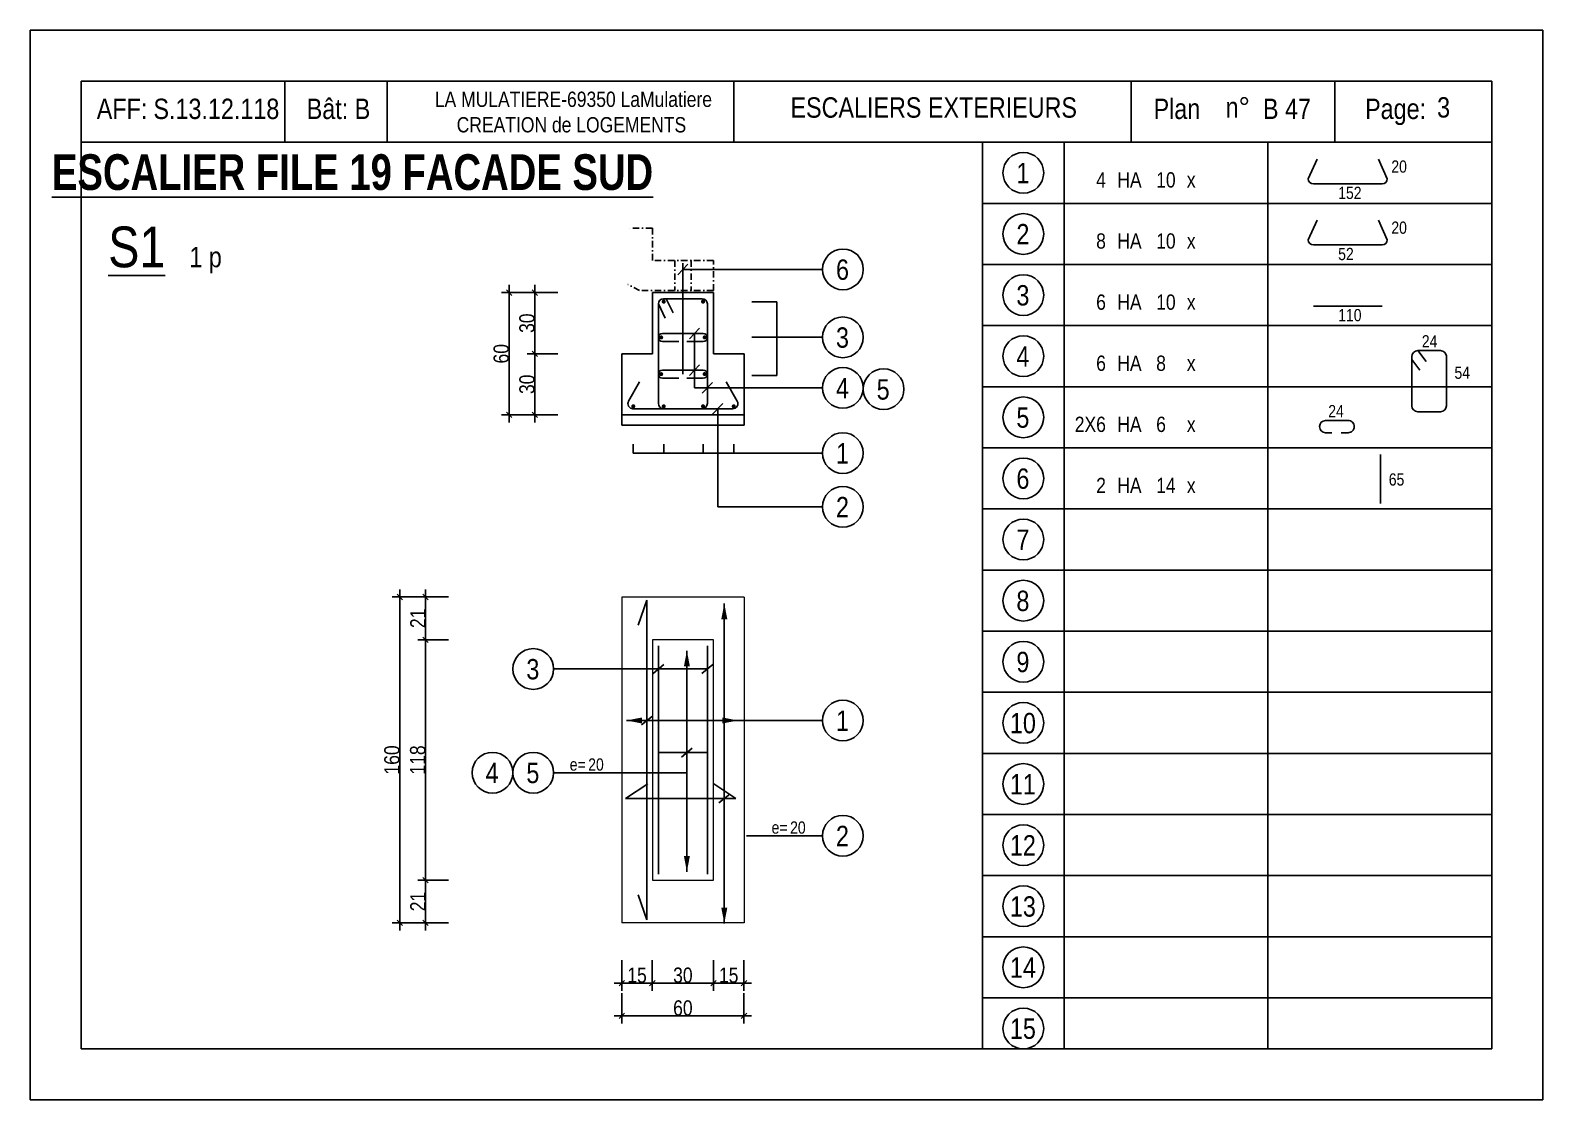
# Model space of a CAD drawing. Header units: millimetres. Extents: x -15218 to -6428, y -10609 to -9124.
# Drawn here: x -9545 to -8060, y -10174 to -9124 of the extents above; entities that cross this region are included whole.
import ezdxf
from ezdxf.enums import TextEntityAlignment as Align

# ---------------------------------------------------------------- set-up
doc = ezdxf.new("R2010")
doc.units = ezdxf.units.MM
doc.linetypes.add('TIRETPT2', pattern=[12.7, 6.35, -3.175, 0, -3.175])
for name, color, linetype in [('01_cote_gen', 4, 'Continuous'), ('01_fenetres', 171, 'Continuous'), ('01_linteaux', 3, 'Continuous'), ('01_murs_coup', 5, 'Continuous'), ('01_sem', 42, 'Continuous'), ('01_texte', 230, 'Continuous'), ('AA_COTES', 2, 'Continuous')]:
    doc.layers.add(name, color=color, linetype=linetype)
doc.styles.add('impact', font='impact.ttf')
doc.styles.add('STYLE2', font='ARIALN.TTF')
doc.dimstyles.new('JB25', dxfattribs={"dimscale": 0.1, "dimtxt": 150, "dimasz": 15, "dimexe": 0.1, "dimexo": 0.1, "dimgap": 0.09, "dimtad": 1, "dimdec": 1, "dimlfac": 0.5, "dimdsep": 46, "dimtxsty": 'STYLE2', "dimblk1": 'BOND_G', "dimblk2": 'BOND_D', "dimsah": 1, "dimcen": 1.5, "dimdle": 0.01, "dimse1": 1, "dimse2": 1, "dimclrd": 4, "dimclre": 2, "dimclrt": 6, "dimazin": 2, "dimtfac": 2.333333, "dimtdec": 1, "dimtix": 1, "dimtmove": 2, "dimatfit": 3, "dimldrblk": 'BOND_G', "dimfxl": 1, "dimtolj": 1, "dimtzin": 0, "dimarcsym": 0})

# ---------------------------------------------------------------- blocks, each defined once
blk = doc.blocks.new('BOND_G')
at = {"layer": 'AA_COTES', "color": 0}
for p, q in [((0, -5), (0, 15)), ((5, 0), (-5, 0)), ((1.77, 1.77), (-1.77, -1.77))]:
    blk.add_line(p, q, dxfattribs=at)
blk = doc.blocks.new('BOND_D')
at = {"layer": 'AA_COTES', "color": 0}
for p, q in [((5, 0), (-5, 0)), ((-1.77, -1.77), (1.77, 1.77)), ((0, 5), (0, -15))]:
    blk.add_line(p, q, dxfattribs=at)
blk = doc.blocks.new('*D1115')
at = {"layer": '01_cote_gen', "color": 4, "linetype": 'Continuous', "lineweight": -2, "transparency": 16777216}
blk.add_line((-9182.2, -9999.2), (-9182.2, -9682.2), dxfattribs=at)
at = {"layer": 'DEFPOINTS', "color": 0, "linetype": 'Continuous', "transparency": 16777216}
for p in [(-9182.2, -9680.7), (-9129.7, -9680.7), (-9129.7, -10000.7)]:
    blk.add_point(p, dxfattribs=at)
at = {"layer": '01_cote_gen', "color": 4, "linetype": 'Continuous', "lineweight": -2, "transparency": 16777216, "xscale": 1.5, "yscale": 1.5, "zscale": 1.5}
for name, p, rotation in [('BOND_D', (-9182.2, -9680.7), 90), ('BOND_G', (-9182.2, -10000.7), 270)]:
    blk.add_blockref(name, p, dxfattribs=dict(at, rotation=rotation))
at = {"layer": '01_cote_gen', "color": 6, "linetype": 'Continuous', "lineweight": 0, "transparency": 16777216, "insert": (-9189.8, -9840.7), "char_height": 15, "attachment_point": 5, "rotation": 90, "style": 'STYLE2'}
blk.add_mtext('\\A1;160', dxfattribs=at)
blk = doc.blocks.new('*D1116')
at = {"layer": '01_cote_gen', "color": 4, "linetype": 'Continuous', "lineweight": -2, "transparency": 16777216}
blk.add_line((-8845.7, -10092), (-8962.7, -10092), dxfattribs=at)
at = {"layer": 'DEFPOINTS', "color": 0, "linetype": 'Continuous', "transparency": 16777216}
for p in [(-8964.2, -9982), (-8844.2, -9982), (-8964.2, -10092)]:
    blk.add_point(p, dxfattribs=at)
at = {"layer": '01_cote_gen', "color": 4, "linetype": 'Continuous', "lineweight": -2, "transparency": 16777216, "xscale": 1.5, "yscale": 1.5, "zscale": 1.5, "rotation": 180}
blk.add_blockref('BOND_D', (-8964.2, -10092), dxfattribs=at)
at = {"layer": '01_cote_gen', "color": 4, "linetype": 'Continuous', "lineweight": -2, "transparency": 16777216, "xscale": 1.5, "yscale": 1.5, "zscale": 1.5}
blk.add_blockref('BOND_G', (-8844.2, -10092), dxfattribs=at)
at = {"layer": '01_cote_gen', "color": 6, "linetype": 'Continuous', "lineweight": 0, "transparency": 16777216, "insert": (-8904.2, -10084.3), "char_height": 15, "attachment_point": 5, "style": 'STYLE2'}
blk.add_mtext('\\A1;60', dxfattribs=at)
blk = doc.blocks.new('*D1117')
at = {"layer": '01_cote_gen', "color": 4, "linetype": 'Continuous', "lineweight": -2, "transparency": 16777216}
blk.add_line((-8845.7, -10059.8), (-8872.7, -10059.8), dxfattribs=at)
at = {"layer": 'DEFPOINTS', "color": 0, "linetype": 'Continuous', "transparency": 16777216}
for p in [(-8874.2, -9958.7), (-8844.2, -9958.7), (-8874.2, -10059.8)]:
    blk.add_point(p, dxfattribs=at)
at = {"layer": '01_cote_gen', "color": 4, "linetype": 'Continuous', "lineweight": -2, "transparency": 16777216, "xscale": 1.5, "yscale": 1.5, "zscale": 1.5, "rotation": 180}
blk.add_blockref('BOND_D', (-8874.2, -10059.8), dxfattribs=at)
at = {"layer": '01_cote_gen', "color": 4, "linetype": 'Continuous', "lineweight": -2, "transparency": 16777216, "xscale": 1.5, "yscale": 1.5, "zscale": 1.5}
blk.add_blockref('BOND_G', (-8844.2, -10059.8), dxfattribs=at)
at = {"layer": '01_cote_gen', "color": 6, "linetype": 'Continuous', "lineweight": 0, "transparency": 16777216, "insert": (-8859.2, -10052.1), "char_height": 15, "attachment_point": 5, "style": 'STYLE2'}
blk.add_mtext('\\A1;15', dxfattribs=at)
blk = doc.blocks.new('*D1118')
at = {"layer": '01_cote_gen', "color": 4, "linetype": 'Continuous', "lineweight": -2, "transparency": 16777216}
blk.add_line((-8875.7, -10059.8), (-8932.7, -10059.8), dxfattribs=at)
at = {"layer": 'DEFPOINTS', "color": 0, "linetype": 'Continuous', "transparency": 16777216}
for p in [(-8934.2, -9958.7), (-8874.2, -9958.7), (-8934.2, -10059.8)]:
    blk.add_point(p, dxfattribs=at)
at = {"layer": '01_cote_gen', "color": 4, "linetype": 'Continuous', "lineweight": -2, "transparency": 16777216, "xscale": 1.5, "yscale": 1.5, "zscale": 1.5, "rotation": 180}
blk.add_blockref('BOND_D', (-8934.2, -10059.8), dxfattribs=at)
at = {"layer": '01_cote_gen', "color": 4, "linetype": 'Continuous', "lineweight": -2, "transparency": 16777216, "xscale": 1.5, "yscale": 1.5, "zscale": 1.5}
blk.add_blockref('BOND_G', (-8874.2, -10059.8), dxfattribs=at)
at = {"layer": '01_cote_gen', "color": 6, "linetype": 'Continuous', "lineweight": 0, "transparency": 16777216, "insert": (-8904.2, -10052.1), "char_height": 15, "attachment_point": 5, "style": 'STYLE2'}
blk.add_mtext('\\A1;30', dxfattribs=at)
blk = doc.blocks.new('*D1119')
at = {"layer": '01_cote_gen', "color": 4, "linetype": 'Continuous', "lineweight": -2, "transparency": 16777216}
blk.add_line((-8935.7, -10059.8), (-8962.7, -10059.8), dxfattribs=at)
at = {"layer": 'DEFPOINTS', "color": 0, "linetype": 'Continuous', "transparency": 16777216}
for p in [(-8964.2, -9947.8), (-8934.2, -9958.7), (-8964.2, -10059.8)]:
    blk.add_point(p, dxfattribs=at)
at = {"layer": '01_cote_gen', "color": 4, "linetype": 'Continuous', "lineweight": -2, "transparency": 16777216, "xscale": 1.5, "yscale": 1.5, "zscale": 1.5, "rotation": 180}
blk.add_blockref('BOND_D', (-8964.2, -10059.8), dxfattribs=at)
at = {"layer": '01_cote_gen', "color": 4, "linetype": 'Continuous', "lineweight": -2, "transparency": 16777216, "xscale": 1.5, "yscale": 1.5, "zscale": 1.5}
blk.add_blockref('BOND_G', (-8934.2, -10059.8), dxfattribs=at)
at = {"layer": '01_cote_gen', "color": 6, "linetype": 'Continuous', "lineweight": 0, "transparency": 16777216, "insert": (-8949.2, -10052.1), "char_height": 15, "attachment_point": 5, "style": 'STYLE2'}
blk.add_mtext('\\A1;15', dxfattribs=at)
blk = doc.blocks.new('*D1120')
at = {"layer": '01_cote_gen', "color": 4, "linetype": 'Continuous', "lineweight": -2, "transparency": 16777216}
blk.add_line((-9156.9, -9999.2), (-9156.9, -9960.2), dxfattribs=at)
at = {"layer": 'DEFPOINTS', "color": 0, "linetype": 'Continuous', "transparency": 16777216}
for p in [(-9156.9, -9958.7), (-8866.8, -9958.7), (-8926.8, -10000.7)]:
    blk.add_point(p, dxfattribs=at)
at = {"layer": '01_cote_gen', "color": 4, "linetype": 'Continuous', "lineweight": -2, "transparency": 16777216, "xscale": 1.5, "yscale": 1.5, "zscale": 1.5}
for name, p, rotation in [('BOND_D', (-9156.9, -9958.7), 90), ('BOND_G', (-9156.9, -10000.7), 270)]:
    blk.add_blockref(name, p, dxfattribs=dict(at, rotation=rotation))
at = {"layer": '01_cote_gen', "color": 6, "linetype": 'Continuous', "lineweight": 0, "transparency": 16777216, "insert": (-9164.4, -9979.7), "char_height": 15, "attachment_point": 5, "rotation": 90, "style": 'STYLE2'}
blk.add_mtext('\\A1;21', dxfattribs=at)
blk = doc.blocks.new('*D1121')
at = {"layer": '01_cote_gen', "color": 4, "linetype": 'Continuous', "lineweight": -2, "transparency": 16777216}
blk.add_line((-9156.9, -9957.2), (-9156.9, -9724.2), dxfattribs=at)
at = {"layer": 'DEFPOINTS', "color": 0, "linetype": 'Continuous', "transparency": 16777216}
for p in [(-9156.9, -9722.7), (-8866.8, -9722.7), (-9134.4, -9958.7)]:
    blk.add_point(p, dxfattribs=at)
at = {"layer": '01_cote_gen', "color": 4, "linetype": 'Continuous', "lineweight": -2, "transparency": 16777216, "xscale": 1.5, "yscale": 1.5, "zscale": 1.5}
for name, p, rotation in [('BOND_D', (-9156.9, -9722.7), 90), ('BOND_G', (-9156.9, -9958.7), 270)]:
    blk.add_blockref(name, p, dxfattribs=dict(at, rotation=rotation))
at = {"layer": '01_cote_gen', "color": 6, "linetype": 'Continuous', "lineweight": 0, "transparency": 16777216, "insert": (-9164.5, -9840.7), "char_height": 15, "attachment_point": 5, "rotation": 90, "style": 'STYLE2'}
blk.add_mtext('\\A1;118', dxfattribs=at)
blk = doc.blocks.new('*D1122')
at = {"layer": '01_cote_gen', "color": 4, "linetype": 'Continuous', "lineweight": -2, "transparency": 16777216}
blk.add_line((-9156.9, -9721.2), (-9156.9, -9682.2), dxfattribs=at)
at = {"layer": 'DEFPOINTS', "color": 0, "linetype": 'Continuous', "transparency": 16777216}
for p in [(-9159.7, -9680.7), (-9156.9, -9680.7), (-9134.4, -9722.7)]:
    blk.add_point(p, dxfattribs=at)
at = {"layer": '01_cote_gen', "color": 4, "linetype": 'Continuous', "lineweight": -2, "transparency": 16777216, "xscale": 1.5, "yscale": 1.5, "zscale": 1.5}
for name, p, rotation in [('BOND_D', (-9156.9, -9680.7), 90), ('BOND_G', (-9156.9, -9722.7), 270)]:
    blk.add_blockref(name, p, dxfattribs=dict(at, rotation=rotation))
at = {"layer": '01_cote_gen', "color": 6, "linetype": 'Continuous', "lineweight": 0, "transparency": 16777216, "insert": (-9164.4, -9701.7), "char_height": 15, "attachment_point": 5, "rotation": 90, "style": 'STYLE2'}
blk.add_mtext('\\A1;21', dxfattribs=at)
blk = doc.blocks.new('*D1123')
at = {"layer": '01_cote_gen', "color": 4, "linetype": 'Continuous', "lineweight": -2, "transparency": 16777216}
blk.add_line((-9049.6, -9500.4), (-9049.6, -9443.4), dxfattribs=at)
at = {"layer": 'DEFPOINTS', "color": 0, "linetype": 'Continuous', "transparency": 16777216}
for p in [(-9049.6, -9441.9), (-8982.3, -9441.9), (-8982.3, -9501.9)]:
    blk.add_point(p, dxfattribs=at)
at = {"layer": '01_cote_gen', "color": 4, "linetype": 'Continuous', "lineweight": -2, "transparency": 16777216, "xscale": 1.5, "yscale": 1.5, "zscale": 1.5}
for name, p, rotation in [('BOND_D', (-9049.6, -9441.9), 90), ('BOND_G', (-9049.6, -9501.9), 270)]:
    blk.add_blockref(name, p, dxfattribs=dict(at, rotation=rotation))
at = {"layer": '01_cote_gen', "color": 6, "linetype": 'Continuous', "lineweight": 0, "transparency": 16777216, "insert": (-9057.2, -9471.9), "char_height": 15, "attachment_point": 5, "rotation": 90, "style": 'STYLE2'}
blk.add_mtext('\\A1;30', dxfattribs=at)
blk = doc.blocks.new('*D1124')
at = {"layer": '01_cote_gen', "color": 4, "linetype": 'Continuous', "lineweight": -2, "transparency": 16777216}
blk.add_line((-9049.6, -9440.4), (-9049.6, -9383.4), dxfattribs=at)
at = {"layer": 'DEFPOINTS', "color": 0, "linetype": 'Continuous', "transparency": 16777216}
for p in [(-9049.6, -9381.9), (-8952.3, -9381.9), (-8952.3, -9441.9)]:
    blk.add_point(p, dxfattribs=at)
at = {"layer": '01_cote_gen', "color": 4, "linetype": 'Continuous', "lineweight": -2, "transparency": 16777216, "xscale": 1.5, "yscale": 1.5, "zscale": 1.5}
for name, p, rotation in [('BOND_D', (-9049.6, -9381.9), 90), ('BOND_G', (-9049.6, -9441.9), 270)]:
    blk.add_blockref(name, p, dxfattribs=dict(at, rotation=rotation))
at = {"layer": '01_cote_gen', "color": 6, "linetype": 'Continuous', "lineweight": 0, "transparency": 16777216, "insert": (-9057.2, -9411.9), "char_height": 15, "attachment_point": 5, "rotation": 90, "style": 'STYLE2'}
blk.add_mtext('\\A1;30', dxfattribs=at)
blk = doc.blocks.new('*D1125')
at = {"layer": '01_cote_gen', "color": 4, "linetype": 'Continuous', "lineweight": -2, "transparency": 16777216}
blk.add_line((-9074.8, -9500.4), (-9074.8, -9383.4), dxfattribs=at)
at = {"layer": 'DEFPOINTS', "color": 0, "linetype": 'Continuous', "transparency": 16777216}
for p in [(-9074.8, -9381.9), (-8949.9, -9381.9), (-8979.9, -9501.9)]:
    blk.add_point(p, dxfattribs=at)
at = {"layer": '01_cote_gen', "color": 4, "linetype": 'Continuous', "lineweight": -2, "transparency": 16777216, "xscale": 1.5, "yscale": 1.5, "zscale": 1.5}
for name, p, rotation in [('BOND_D', (-9074.8, -9381.9), 90), ('BOND_G', (-9074.8, -9501.9), 270)]:
    blk.add_blockref(name, p, dxfattribs=dict(at, rotation=rotation))
at = {"layer": '01_cote_gen', "color": 6, "linetype": 'Continuous', "lineweight": 0, "transparency": 16777216, "insert": (-9082.5, -9441.9), "char_height": 15, "attachment_point": 5, "rotation": 90, "style": 'STYLE2'}
blk.add_mtext('\\A1;60', dxfattribs=at)

msp = doc.modelspace()

# ---------------------------------------------------------------- linework, layer by layer
at = {"layer": '01_fenetres', "ltscale": 30}
for p, q in [((-9494.96, -9174.3), (-9494.96, -10124.3)), ((-9494.96, -9174.3), (-9494.96, -10124.3)), ((-9494.96, -9174.3), (-9494.96, -10124.3)), ((-8109.96, -9174.3), (-9494.96, -9174.3)), ((-9294.96, -9174.3), (-9294.96, -9234.3)), ((-9194.46, -9174.3), (-9194.46, -9234.3)), ((-8854.29, -9174.3), (-8854.29, -9234.3)), ((-8464.09, -9234.3), (-8464.09, -9174.3)), ((-8264.09, -9234.3), (-8264.09, -9174.3)), ((-8109.96, -9174.3), (-8109.96, -10124.3)), ((-8109.96, -9234.3), (-9494.96, -9234.3)), ((-8109.96, -10124.3), (-9494.96, -10124.3))]:
    msp.add_line(p, q, dxfattribs=at)
at = {"layer": '01_linteaux', "linetype": 'Continuous'}
for p, q in [((-8290.19, -9270.08), (-8281.49, -9250.85)), ((-8212.6, -9270.08), (-8221.3, -9250.85)), ((-8285.19, -9275.08), (-8217.6, -9275.08)), ((-8290.19, -9330.08), (-8281.49, -9310.85)), ((-8212.6, -9330.08), (-8221.3, -9310.85)), ((-8285.19, -9335.08), (-8217.6, -9335.08)), ((-8904.17, -9461.9), (-8904.17, -9353.11)), ((-8928.17, -9392.9), (-8928.17, -9490.9)), ((-8928.17, -9392.9), (-8921.43, -9406.82)), ((-8885.17, -9387.9), (-8923.17, -9387.9)), ((-8920.56, -9387.9), (-8913.83, -9401.82)), ((-8880.17, -9392.9), (-8880.17, -9490.9)), ((-8285.19, -9395.08), (-8217.6, -9395.08)), ((-8884.17, -9421.9), (-8924.17, -9421.9)), ((-8908.17, -9429.9), (-8924.17, -9429.9)), ((-8884.17, -9429.9), (-8900.17, -9429.9)), ((-8160.5, -9438.87), (-8182.5, -9438.87)), ((-8182.5, -9438.87), (-8174.51, -9449.59)), ((-8884.17, -9457.9), (-8924.17, -9457.9)), ((-8188.5, -9492.87), (-8188.5, -9444.87)), ((-8188.5, -9447.42), (-8180.51, -9458.15)), ((-8154.5, -9492.87), (-8154.5, -9444.87)), ((-8957.5, -9488.4), (-8946.64, -9469.59)), ((-8908.17, -9465.9), (-8924.17, -9465.9)), ((-8884.17, -9465.9), (-8900.17, -9465.9)), ((-8850.84, -9488.4), (-8861.69, -9469.59)), ((-8953.17, -9495.9), (-8855.17, -9495.9)), ((-8923.17, -9495.9), (-8885.17, -9495.9)), ((-8182.5, -9498.87), (-8160.5, -9498.87)), ((-8251.13, -9507.46), (-8273.13, -9507.46)), ((-8273.13, -9519.46), (-8268.94, -9519.46)), ((-8267.1, -9519.46), (-8269.32, -9519.46)), ((-8251.13, -9519.46), (-8257.73, -9519.46)), ((-8219.19, -9588.92), (-8219.19, -9540.92)), ((-8939.44, -9683.73), (-8948.11, -9708.37)), ((-8939.44, -9683.73), (-8939.44, -9997.73)), ((-8928.17, -9728.73), (-8928.17, -9952.73)), ((-8880.17, -9952.73), (-8880.17, -9728.73)), ((-8928.17, -9833.46), (-8880.17, -9833.46)), ((-8960.37, -9878.52), (-8938.67, -9864.01)), ((-8852.17, -9878.52), (-8873.87, -9864.01)), ((-8960.37, -9878.52), (-8852.17, -9878.52)), ((-8939.44, -9997.73), (-8948.11, -9973.09))]:
    msp.add_line(p, q, dxfattribs=at)
at = {"layer": '01_linteaux', "linetype": 'Continuous', "const_width": 2, "flags": 128}
for points in [[(-8921.99, -9390.73, -1), (-8923.99, -9390.73, -1)], [(-8883.41, -9390.73, -1), (-8885.41, -9390.73, -1)], [(-8926.51, -9425.87, 1), (-8924.51, -9425.87, 1)], [(-8881.82, -9425.87, -1), (-8883.82, -9425.87, -1)], [(-8926.51, -9461.87, 1), (-8924.51, -9461.87, 1)], [(-8881.82, -9461.87, -1), (-8883.82, -9461.87, -1)], [(-8951.87, -9493.53, -1), (-8953.87, -9493.53, -1)], [(-8921.99, -9493.53, -1), (-8923.99, -9493.53, -1)], [(-8883.41, -9493.53, -1), (-8885.41, -9493.53, -1)], [(-8853.29, -9493.53, -1), (-8855.29, -9493.53, -1)]]:
    msp.add_lwpolyline(points, format="xyb", close=True, dxfattribs=at)
at = {"layer": '01_linteaux', "linetype": 'Continuous'}
for centre, radius, start, end in [((-8285.19, -9270.08), 5, 180, 270), ((-8217.6, -9270.08), 5, 270, 0), ((-8285.19, -9330.08), 5, 180, 270), ((-8217.6, -9330.08), 5, 270, 0), ((-8923.17, -9392.9), 5, 90, 180), ((-8885.17, -9392.9), 5, 0, 90), ((-8924.17, -9425.9), 4, 90, 270), ((-8884.17, -9425.9), 4, 270, 90), ((-8182.5, -9444.87), 6, 90.00091, 180), ((-8160.5, -9444.87), 6, 0, 90.00091), ((-8924.17, -9461.9), 4, 90, 270), ((-8884.17, -9461.9), 4, 270, 90), ((-8953.17, -9490.9), 5, 150, 270), ((-8855.17, -9490.9), 5, 270, 30), ((-8923.17, -9490.9), 5, 180, 270), ((-8885.17, -9490.9), 5, 270, 0), ((-8182.5, -9492.87), 6, 180, 270), ((-8160.5, -9492.87), 6, 270, 0), ((-8273.13, -9513.46), 6, 90.00091, 180), ((-8273.13, -9513.46), 6, 180, 269.99909), ((-8251.13, -9513.46), 6, 0, 90.00091), ((-8251.13, -9513.46), 6, 269.99909, 360)]:
    msp.add_arc(centre, radius, start, end, dxfattribs=at)
at = {"layer": '01_murs_coup', "color": 2, "linetype": 'TIRETPT2'}
for p, q in [((-8934.17, -9318.7), (-8958.15, -9318.7)), ((-8934.17, -9350.3), (-8934.17, -9318.7)), ((-8874.17, -9350.3), (-8934.17, -9350.3)), ((-8912.17, -9350.3), (-8912.17, -9379.9)), ((-8896.17, -9350.3), (-8896.17, -9379.9)), ((-8874.17, -9379.9), (-8874.17, -9350.3)), ((-8946.64, -9379.9), (-8958.15, -9373.83)), ((-8874.17, -9379.9), (-8946.64, -9379.9))]:
    msp.add_line(p, q, dxfattribs=at)
at = {"layer": '01_murs_coup'}
for p, q in [((-8874.17, -9381.9), (-8934.17, -9381.9)), ((-8934.17, -9381.9), (-8934.17, -9441.9)), ((-8874.17, -9381.9), (-8874.17, -9441.9)), ((-8964.17, -9441.9), (-8934.17, -9441.9)), ((-8964.17, -9441.9), (-8964.17, -9511.9)), ((-8874.17, -9441.9), (-8844.17, -9441.9)), ((-8844.17, -9441.9), (-8844.17, -9511.9)), ((-8964.17, -9501.9), (-8844.17, -9501.9)), ((-8964.17, -9511.9), (-8844.17, -9511.9))]:
    msp.add_line(p, q, dxfattribs=at)
at = {"layer": '01_sem', "lineweight": 0, "ltscale": 7}
for p, q in [((-8844.17, -9680.73), (-8964.17, -9680.73)), ((-8964.17, -9680.73), (-8964.17, -10000.73)), ((-8844.17, -9680.73), (-8844.17, -10000.73)), ((-8874.17, -9722.73), (-8934.17, -9722.73)), ((-8934.17, -9722.73), (-8934.17, -9958.73)), ((-8874.17, -9958.73), (-8874.17, -9722.73)), ((-8934.17, -9958.73), (-8874.17, -9958.73)), ((-8844.17, -10000.73), (-8964.17, -10000.73))]:
    msp.add_line(p, q, dxfattribs=at)
at = {"layer": '01_texte', "ltscale": 30}
for p, q in [((-9544.96, -9124.3), (-9544.96, -10174.3)), ((-9544.96, -9124.3), (-8059.96, -9124.3)), ((-8059.96, -9124.3), (-8059.96, -10174.3)), ((-8059.96, -9124.3), (-8059.96, -10174.3)), ((-8609.96, -9234.3), (-8609.96, -10124.3)), ((-8529.96, -9234.3), (-8529.96, -10124.3)), ((-8329.96, -9234.3), (-8329.96, -10124.3)), ((-8109.96, -9294.3), (-8609.96, -9294.3)), ((-8109.96, -9354.3), (-8609.96, -9354.3)), ((-8109.96, -9414.3), (-8609.96, -9414.3)), ((-8109.96, -9474.3), (-8609.96, -9474.3)), ((-8109.96, -9534.3), (-8609.96, -9534.3)), ((-8109.96, -9594.3), (-8609.96, -9594.3)), ((-8109.96, -9654.3), (-8609.96, -9654.3)), ((-8863.53, -9687.14), (-8863.53, -10001.14)), ((-8109.96, -9714.3), (-8609.96, -9714.3)), ((-8900.26, -9733.49), (-8900.26, -9950.38)), ((-8933.5, -9755.75), (-8922.83, -9746.98)), ((-8885.5, -9755.75), (-8874.83, -9746.98)), ((-8109.96, -9774.3), (-8609.96, -9774.3)), ((-8944.77, -9806.32), (-8934.1, -9797.55)), ((-8959.6, -9801.94), (-8767.11, -9801.94)), ((-8905.59, -9837.85), (-8894.93, -9829.08)), ((-8109.96, -9834.3), (-8609.96, -9834.3)), ((-8868.86, -9882.9), (-8858.2, -9874.13)), ((-8109.96, -9894.3), (-8609.96, -9894.3)), ((-8841.79, -9915.12), (-8767.11, -9915.12)), ((-8109.96, -9954.3), (-8609.96, -9954.3)), ((-8109.96, -10014.3), (-8609.96, -10014.3)), ((-8109.96, -10074.3), (-8609.96, -10074.3)), ((-8059.96, -10174.3), (-9544.96, -10174.3))]:
    msp.add_line(p, q, dxfattribs=at)
at = {"layer": '01_texte'}
for p, q in [((-8899.17, -9353.88), (-8909.17, -9364.3)), ((-8904.17, -9359.09), (-8767.05, -9359.09)), ((-8811.9, -9390.91), (-8836.41, -9390.91)), ((-8811.9, -9390.91), (-8811.9, -9463.31)), ((-8887.74, -9416.69), (-8897.74, -9427.11)), ((-8892.74, -9475.42), (-8892.74, -9421.9)), ((-8836.41, -9425.75), (-8767.11, -9425.75)), ((-8887.74, -9452.69), (-8897.74, -9463.11)), ((-8875.17, -9470.21), (-8885.17, -9480.63)), ((-8811.9, -9463.31), (-8836.41, -9463.31)), ((-8767.11, -9475.42), (-8892.74, -9475.42)), ((-8865.03, -9490.69), (-8875.03, -9501.11)), ((-8870.03, -9495.9), (-8870.03, -9592.23)), ((-8952.93, -9530.55), (-8952.93, -9539.42)), ((-8923.05, -9530.55), (-8923.05, -9539.42)), ((-8884.32, -9530.55), (-8884.32, -9539.42)), ((-8854.25, -9530.55), (-8854.25, -9539.42)), ((-8952.93, -9539.42), (-8767.11, -9539.42)), ((-8870.03, -9592.23), (-8767.11, -9592.23)), ((-8880.17, -9751.37), (-9031.1, -9751.37)), ((-8900.26, -9853.23), (-9031.1, -9853.23))]:
    msp.add_line(p, q, dxfattribs=at)
for centre in [(-8569.96, -9264.3), (-8569.96, -9324.3), (-8747.05, -9359.09), (-8569.96, -9384.3), (-8747.11, -9425.75), (-8569.96, -9444.3), (-8747.11, -9475.42), (-8707.15, -9476.71), (-8569.96, -9504.3), (-8747.11, -9539.42), (-8569.96, -9564.3), (-8747.11, -9592.23), (-8569.96, -9624.3), (-8569.96, -9684.3), (-8569.96, -9744.3), (-9051.1, -9751.37), (-8747.11, -9801.94), (-8569.96, -9804.3), (-9091.1, -9853.23), (-9051.1, -9853.23), (-8569.96, -9864.3), (-8747.11, -9915.12), (-8569.96, -9924.3), (-8569.96, -9984.3), (-8569.96, -10044.3), (-8569.96, -10104.3)]:
    msp.add_circle(centre, 20, dxfattribs=at)
at = {"layer": '01_texte', "ltscale": 30}
for points in [[(-8863.53, -9687.14), (-8866.48, -9702.5), (-8863.53, -9702.5)], [(-8863.53, -9687.14), (-8860.58, -9702.5), (-8863.53, -9702.5)], [(-8900.26, -9733.49), (-8903.21, -9748.85), (-8900.26, -9748.85)], [(-8900.26, -9733.49), (-8897.31, -9748.85), (-8900.26, -9748.85)], [(-8959.6, -9801.94), (-8944.24, -9798.99), (-8944.24, -9801.94)], [(-8850.18, -9801.94), (-8865.54, -9798.99), (-8865.54, -9801.94)], [(-8959.6, -9801.94), (-8944.24, -9804.89), (-8944.24, -9801.94)], [(-8850.18, -9801.94), (-8865.54, -9804.89), (-8865.54, -9801.94)], [(-8900.26, -9950.38), (-8903.21, -9935.02), (-8900.26, -9935.02)], [(-8900.26, -9950.38), (-8897.31, -9935.02), (-8900.26, -9935.02)], [(-8863.53, -10001.14), (-8866.48, -9985.77), (-8863.53, -9985.77)], [(-8863.53, -10001.14), (-8860.58, -9985.77), (-8863.53, -9985.77)]]:
    msp.add_solid(points, dxfattribs=at)

# ---------------------------------------------------------------- texts
at = {"layer": '01_texte', "style": 'STYLE2'}
for s, height, p in [('AFF:', 20, (-9479.66, -9211.45)), ('S.13.12.118', 20, (-9424, -9211.45)), ('Bât: B', 20, (-9273.5, -9211.45)), ('LA MULATIERE-69350 LaMulatiere', 15, (-9147.76, -9199.58)), ('ESCALIERS EXTERIEURS', 20, (-8798.54, -9210.14)), ('Plan', 20, (-8442.05, -9211.45)), ('n%%D', 20, (-8371.36, -9210.01)), (' B 47', 20, (-8341.02, -9211.45)), ('Page:', 20, (-8234.38, -9211.45)), ('3', 20, (-8163.69, -9210.01)), ('CREATION de LOGEMENTS', 15, (-9126.28, -9224.58)), ('HA', 15, (-8477.67, -9278.7)), ('10', 15, (-8439.5, -9278.7)), ('20', 12, (-8208.62, -9264.12)), ('x', 15, (-8409.4, -9278.7)), ('152', 12, (-8260.82, -9289.97)), ('%%US1', 40, (-9468.38, -9357)), ('HA', 15, (-8477.67, -9338.7)), ('10', 15, (-8439.5, -9338.7)), ('20', 12, (-8208.62, -9324.12)), ('1 p', 20, (-9388.77, -9356.95)), ('x', 15, (-8409.4, -9338.7)), ('52', 12, (-8260.82, -9349.97)), ('HA', 15, (-8477.67, -9398.7)), ('10', 15, (-8439.5, -9398.7)), ('x', 15, (-8409.4, -9398.7)), ('110', 12, (-8260.82, -9409.97)), ('24', 12, (-8178.68, -9435.71)), ('HA', 15, (-8477.67, -9458.7)), ('8', 15, (-8439.5, -9458.7)), ('x', 15, (-8409.4, -9458.7)), ('54', 12, (-8146.65, -9466.49)), ('HA', 15, (-8477.67, -9518.7)), ('6', 15, (-8439.5, -9518.7)), ('24', 12, (-8270.56, -9504.23)), ('x', 15, (-8409.4, -9518.7)), ('65', 12, (-8211.14, -9571.33)), ('HA', 15, (-8477.67, -9578.7)), ('14', 15, (-8439.5, -9578.7)), ('x', 15, (-8409.4, -9578.7)), ('e= ', 12, (-9015.32, -9851.17)), ('20', 12, (-8997.16, -9851.17)), ('e= ', 12, (-8817.09, -9913.06)), ('20', 12, (-8798.93, -9913.06))]:
    msp.add_text(s, height=height, dxfattribs=at).set_placement(p)
at = {"layer": '01_texte', "style": 'impact'}
msp.add_text('%%UESCALIER FILE 19 FACADE SUD', height=35, dxfattribs=at).set_placement((-9228.54, -9291.57), align=Align.BOTTOM_CENTER)
at = {"layer": '01_texte', "style": 'STYLE2'}
for s, p in [('1', (-8570.36, -9264.52)), ('2', (-8570.36, -9324.52)), ('6', (-8747.46, -9359.32)), ('3', (-8570.36, -9384.52)), ('3', (-8747.51, -9425.97)), ('4', (-8570.36, -9444.52)), ('4', (-8747.51, -9475.64)), ('5', (-8707.55, -9476.93)), ('5', (-8570.36, -9504.52)), ('1', (-8747.51, -9539.65)), ('6', (-8570.36, -9564.52)), ('2', (-8747.51, -9592.45)), ('7', (-8570.36, -9624.52)), ('8', (-8570.36, -9684.52)), ('3', (-9051.5, -9751.59)), ('9', (-8570.36, -9744.52)), ('1', (-8747.51, -9802.16)), ('10', (-8570.36, -9804.52)), ('4', (-9091.5, -9853.46)), ('5', (-9051.5, -9853.46)), ('11', (-8570.36, -9864.52)), ('2', (-8747.51, -9915.34)), ('12', (-8570.36, -9924.52)), ('13', (-8570.36, -9984.52)), ('14', (-8570.36, -10044.52)), ('15', (-8570.36, -10104.52))]:
    msp.add_text(s, height=20, dxfattribs=at).set_placement(p, align=Align.MIDDLE_CENTER)
for s, p in [('4', (-8488.87, -9278.7)), ('8', (-8488.87, -9338.7)), ('6', (-8488.87, -9398.7)), ('6', (-8488.87, -9458.7)), ('2X6', (-8488.87, -9518.7)), ('2', (-8488.87, -9578.7))]:
    msp.add_text(s, height=15, dxfattribs=at).set_placement(p, align=Align.RIGHT)

# ---------------------------------------------------------------- dimensions: what is measured, and where the dimension line sits
at = {"layer": '01_cote_gen', "linetype": 'Continuous', "lineweight": 0}
for base, p1, p2, picture, middle in [((-9074.83, -9381.9), (-8979.93, -9501.9), (-8949.93, -9381.9), '*D1125', (-9082.5, -9441.9)), ((-9049.56, -9381.9), (-8952.34, -9441.9), (-8952.34, -9381.9), '*D1124', (-9057.23, -9411.9)), ((-9049.56, -9441.9), (-8982.34, -9501.9), (-8982.34, -9441.9), '*D1123', (-9057.23, -9471.9)), ((-9182.15, -9680.73), (-9129.67, -10000.73), (-9129.67, -9680.73), '*D1115', (-9189.82, -9840.73)), ((-9156.88, -9680.73), (-9134.38, -9722.73), (-9159.65, -9680.73), '*D1122', (-9164.42, -9701.73)), ((-9156.88, -9722.73), (-9134.38, -9958.73), (-8866.79, -9722.73), '*D1121', (-9164.55, -9840.73)), ((-9156.88, -9958.73), (-8926.79, -10000.73), (-8866.79, -9958.73), '*D1120', (-9164.42, -9979.73))]:
    dim = msp.add_linear_dim(base=base, p1=p1, p2=p2, angle=90, dimstyle='JB25', dxfattribs=at)
    dim.commit()
    dim.dimension.update_dxf_attribs({"geometry": picture, "text_midpoint": middle})
for base, p1, p2, picture, middle in [((-8964.17, -10059.81), (-8934.17, -9958.73), (-8964.17, -9947.75), '*D1119', (-8949.17, -10052.14)), ((-8934.17, -10059.81), (-8874.17, -9958.73), (-8934.17, -9958.73), '*D1118', (-8904.17, -10052.14)), ((-8874.17, -10059.81), (-8844.17, -9958.73), (-8874.17, -9958.73), '*D1117', (-8859.17, -10052.14)), ((-8964.17, -10091.97), (-8844.17, -9981.99), (-8964.17, -9981.99), '*D1116', (-8904.17, -10084.3))]:
    dim = msp.add_linear_dim(base=base, p1=p1, p2=p2, dimstyle='JB25', dxfattribs=at)
    dim.commit()
    dim.dimension.update_dxf_attribs({"geometry": picture, "text_midpoint": middle})

doc.saveas('drawing.dxf')
